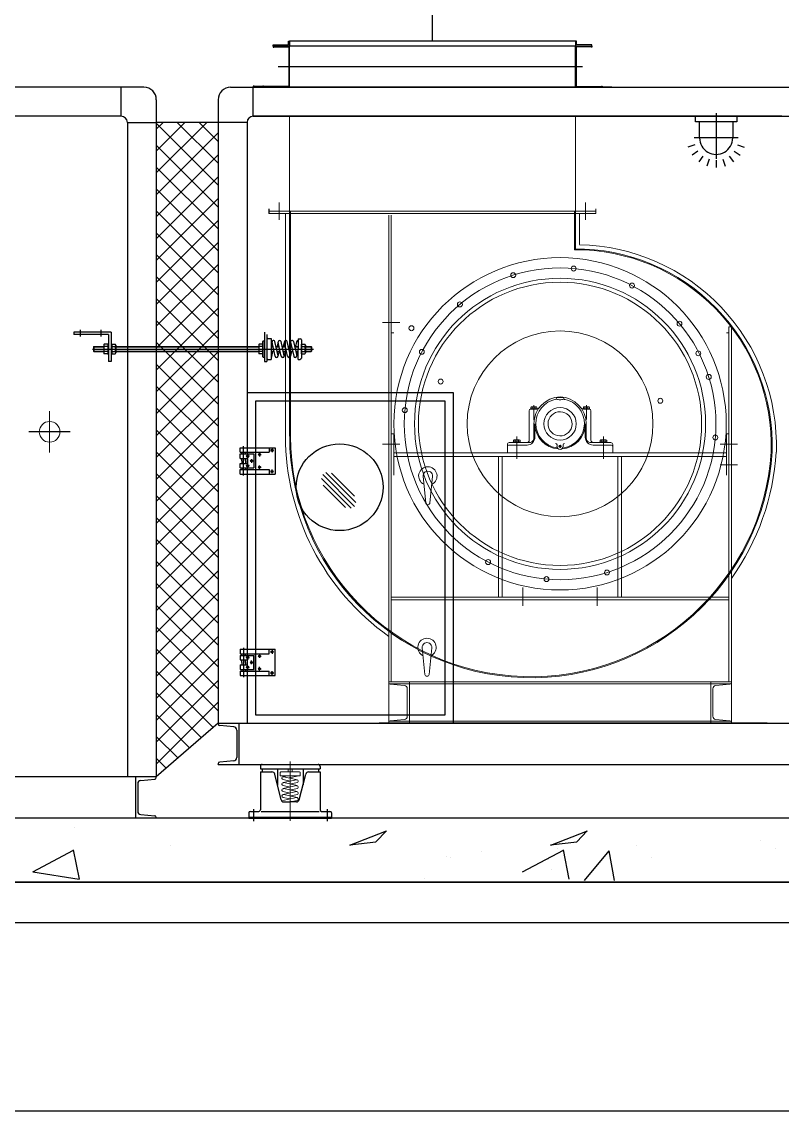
# Model space of a CAD drawing. Header units: millimetres. Extents: x -86 to 11742, y 5229 to 11464.
# Drawn here: x 7781.44 to 7805.16, y 5458.32 to 5492.3 of the extents above; entities that cross this region are included whole.
import ezdxf

# ---------------------------------------------------------------- set-up
doc = ezdxf.new("R2010")
doc.units = ezdxf.units.MM
doc.header["$LTSCALE"] = 5
doc.linetypes.add('CENTER2', pattern=[28.575, 19.05, -3.175, 3.175, -3.175])
doc.linetypes.add('HIDDENX2', pattern=[0.75, 0.5, -0.25])
for name, color, linetype in [('252', 252, 'CONTINUOUS'), ('LGK-S', 121, 'CONTINUOUS'), ('MA', 15, 'CONTINUOUS'), ('NARA', 8, 'CONTINUOUS')]:
    doc.layers.add(name, color=color, linetype=linetype)

# ---------------------------------------------------------------- blocks, each defined once
blk = doc.blocks.new('ahu-ex')
at = {"layer": 'MA', "lineweight": 0}
h = blk.add_hatch(dxfattribs=at)
h.set_pattern_fill('ANSI37', color=5, scale=150, style=0)
h.set_pattern_definition([(135, (4426.418, -2310.912), (23.09353, 23.09353), []), (45, (4426.418, -2310.912), (23.09353, -23.09353), [])])
h.paths.add_polyline_path([(-4085.4, 1603.2), (-3954.8, 1603.2), (-3954.8, 221.1), (-4085.4, 336)])
at = {"layer": '252', "linetype": 'Continuous'}
for p, q in [((-6112.9, 135.7), (0, 135.7)), ((-6112.9, 0), (0, 0))]:
    blk.add_line(p, q, dxfattribs=at)
at = {"layer": '252', "color": 2, "linetype": 'Continuous'}
blk.add_line((-3783.2, 116.7), (-3783.2, 116.7), dxfattribs=at)
at = {"layer": '252', "color": 251, "linetype": 'Continuous'}
for p, q in [((-4786.8, 79), (-4864.2, 108.7)), ((-4841.6, 85.6), (-4864, 108.9)), ((-4363.2, 79), (-4440.6, 108.7)), ((-4418, 85.6), (-4440.4, 108.9)), ((-5261.4, 71.4), (-5261.4, 71.4)), ((-5230.2, 89.2), (-5230.2, 89.2)), ((-4968.2, 78.2), (-4968.2, 78.2)), ((-4786.6, 79.2), (-4841.6, 85.6)), ((-4801.7, 72.5), (-4801.7, 72.5)), ((-4363, 79.2), (-4418.1, 85.6)), ((-3984.7, 77.7), (-3984.7, 77.7)), ((-4998.7, 52.8), (-4998.7, 52.8)), ((-4921.4, 4.2), (-4909.8, 67)), ((-4858, 4.2), (-4910.4, 66.6)), ((-4825.7, 7), (-4813.5, 68.5)), ((-4727.4, 22.1), (-4813.5, 68.3)), ((-4782.5, 47.6), (-4782.5, 47.6)), ((-4640.4, 65), (-4640.4, 65)), ((-4575.1, 52.8), (-4575.1, 52.8)), ((-4566.5, 54.9), (-4566.5, 54.9)), ((-3792.5, 7), (-3780.3, 68.5)), ((-3694.1, 22.1), (-3780.3, 68.3)), ((-4789.1, 28.1), (-4789.1, 28.1)), ((-4520.3, 9.1), (-4520.3, 9.1)), ((-3694, 22.4), (-3792.4, 7.1))]:
    blk.add_line(p, q, dxfattribs=at)
at = {"layer": 'MA', "color": 2}
for p, q in [((-4840.9, 1766.5), (-4840.9, 1774.7)), ((-4840.9, 1774.7), (-4838.8, 1774.7)), ((-4838.8, 1774.7), (-4236.1, 1774.7)), ((-4838.8, 1774.7), (-4838.8, 1764.3)), ((-4233.9, 1774.7), (-4236.1, 1774.7)), ((-4236.1, 1774.7), (-4236.1, 1764.3)), ((-4233.9, 1766.5), (-4233.9, 1774.7)), ((-4873.6, 1766.5), (-4840.9, 1766.5)), ((-4873.6, 1764.3), (-4873.6, 1766.5)), ((-4838.8, 1764.3), (-4873.6, 1764.3)), ((-4838.8, 1764.3), (-4873.6, 1764.3)), ((-4873.6, 1764.3), (-4873.6, 1762.1)), ((-4873.6, 1762.1), (-4871.9, 1762.1)), ((-4871.9, 1762.5), (-4840.5, 1762.5)), ((-4871.9, 1762.1), (-4871.9, 1762.5)), ((-4840.5, 1762.5), (-4840.5, 1678.9)), ((-4838.8, 1764.3), (-4236.1, 1764.3)), ((-4838.8, 1677.2), (-4838.8, 1764.3)), ((-4236.1, 1677.2), (-4236.1, 1764.3)), ((-4236.1, 1764.3), (-4201.2, 1764.3)), ((-4236.1, 1764.3), (-4201.2, 1764.3)), ((-4234.3, 1762.5), (-4234.3, 1678.9)), ((-4203, 1762.5), (-4234.3, 1762.5)), ((-4201.2, 1766.5), (-4233.9, 1766.5)), ((-4203, 1762.1), (-4203, 1762.5)), ((-4201.2, 1762.1), (-4203, 1762.1)), ((-4201.2, 1764.3), (-4201.2, 1766.5)), ((-4201.2, 1764.3), (-4201.2, 1762.1)), ((-4853.6, 1720.7), (-4211.7, 1720.7)), ((-4893.6, 1679.4), (-4895.4, 1679.4)), ((-4895.4, 1679.4), (-4895.4, 1677.2)), ((-4893.6, 1678.9), (-4893.6, 1679.4)), ((-4840.5, 1678.9), (-4893.6, 1678.9)), ((-4234.3, 1678.9), (-4181.2, 1678.9)), ((-4214.3, 1678.9), (-4161.2, 1678.9)), ((-4181.2, 1678.9), (-4181.2, 1679.4)), ((-4181.2, 1679.4), (-4179.5, 1679.4)), ((-4179.5, 1679.4), (-4179.5, 1677.2)), ((-4161.2, 1678.9), (-4161.2, 1679.4)), ((-4161.2, 1679.4), (-4159.4, 1679.4)), ((-4159.4, 1679.4), (-4159.4, 1677.2)), ((-4111.5, 1677.2), (-5365.7, 1677.2)), ((-4895.4, 1677.2), (-4838.8, 1677.2)), ((-4179.5, 1677.2), (-4236.1, 1677.2)), ((-4159.4, 1616.2), (-4159.4, 1677.2)), ((-4159.4, 1616.2), (-4159.4, 1677.2)), ((-3928.7, 1677.2), (-1505.8, 1677.2)), ((-3880.8, 1616.2), (-3880.8, 1677.2)), ((-3954.8, 1651.1), (-3954.8, 1603.2)), ((-4159.4, 1616.2), (-5317.8, 1616.2)), ((-5274.2, 1616.2), (-4159.4, 1616.2)), ((-5091.9, 1616.2), (-5179.4, 1616.2)), ((-5179.4, 1616.2), (-5179.4, 1604.7)), ((-5135.7, 1622.3), (-5135.7, 1526.1)), ((-5091.9, 1604.7), (-5091.9, 1616.2)), ((-3880.8, 1616.2), (-1546.7, 1616.2)), ((-5179.4, 1604.7), (-5091.9, 1604.7)), ((-5170.6, 1604.7), (-5170.6, 1570.5)), ((-5100.7, 1570.5), (-5100.7, 1604.7)), ((-4146.4, 1603.2), (-4085.4, 1603.2)), ((-4146.4, 1603.2), (-4146.4, 336)), ((-4085.4, 1603.2), (-3954.8, 1603.2)), ((-3954.8, 1603.2), (-3954.8, 222.8)), ((-3893.8, 1603.2), (-3954.8, 1603.2)), ((-3893.8, 1603.2), (-3893.8, 222.8)), ((-5181.9, 1570.5), (-5089.5, 1570.5)), ((-5180.6, 1555.9), (-5195.1, 1551.2)), ((-5173.9, 1542.7), (-5186.2, 1533.8)), ((-5097.4, 1542.7), (-5085.1, 1533.8)), ((-5090.7, 1555.9), (-5076.2, 1551.2)), ((-5163.4, 1532.3), (-5172.4, 1520)), ((-5150.2, 1525.6), (-5155, 1511.1)), ((-5135.7, 1523.3), (-5135.7, 1508)), ((-5121.1, 1525.6), (-5116.3, 1511.1)), ((-5107.9, 1532.3), (-5098.9, 1520)), ((-4188.3, 1155.6), (-4188.3, 1099)), ((-4183.1, 1160.8), (-4183.1, 1099)), ((-3859.3, 1160.8), (-3780.9, 1160.8)), ((-3859.3, 1160.8), (-3859.3, 1099)), ((-3854.1, 1155.6), (-3780.9, 1155.6)), ((-3854.1, 1155.6), (-3854.1, 1099)), ((-3837.5, 1165.7), (-3837.5, 1151.8)), ((-3794, 1165.7), (-3794, 1151.8)), ((-3780.9, 1160.8), (-3780.9, 1155.6)), ((-4281.5, 1130.4), (-4282.4, 1129.5)), ((-4269.3, 1129.5), (-4282.4, 1129.5)), ((-4282.4, 1129.5), (-4282.4, 1120.8)), ((-4281.5, 1130.4), (-4281.5, 1119.9)), ((-4269.3, 1130.4), (-4281.5, 1130.4)), ((-4269.3, 1133), (-4269.3, 1117.3)), ((-4260.9, 1135.6), (-4268.1, 1135.6)), ((-4260.9, 1130.4), (-4268.1, 1130.4)), ((-4260.9, 1144.3), (-4260.9, 1106)), ((-4260.9, 1114.7), (-4260.9, 1135.6)), ((-4254, 1146.9), (-4258.3, 1146.9)), ((-4254, 1146.9), (-4254, 1125.4)), ((-4246.5, 1130.4), (-4254, 1130.4)), ((-4246.7, 1129.5), (-4254, 1129.5)), ((-4244.2, 1140.8), (-4250.9, 1110.7)), ((-4250.7, 1140.3), (-4248.6, 1130.4)), ((-4238.1, 1139.5), (-4244.6, 1110)), ((-4233.7, 1129.5), (-4240.3, 1129.5)), ((-4233.5, 1130.4), (-4240.1, 1130.4)), ((-4238.1, 1140.8), (-4235.8, 1130.4)), ((-4237.8, 1110.7), (-4231.1, 1140.8)), ((-4231.6, 1110), (-4225, 1139.5)), ((-4220.6, 1129.5), (-4227.2, 1129.5)), ((-4220.4, 1130.4), (-4227, 1130.4)), ((-4225, 1140.8), (-4222.7, 1130.4)), ((-4224.8, 1110.7), (-4218.1, 1140.8)), ((-4218.5, 1110), (-4211.9, 1139.5)), ((-4207.5, 1129.5), (-4214.2, 1129.5)), ((-4207.3, 1130.4), (-4214, 1130.4)), ((-4211.9, 1140.8), (-4209.6, 1130.4)), ((-4211.7, 1110.7), (-4205, 1140.8)), ((-4205.4, 1110), (-4198.9, 1139.5)), ((-4196.9, 1129.5), (-4201.1, 1129.5)), ((-4196.9, 1130.4), (-4200.9, 1130.4)), ((-4199, 1141.2), (-4196.9, 1131.7)), ((-4189.9, 1147.3), (-4196.9, 1147.3)), ((-4196.9, 1147.3), (-4196.9, 1103)), ((-4180.5, 1142.6), (-4183.1, 1142.6)), ((-4179.2, 1141.2), (-4180.5, 1142.6)), ((-4180.5, 1107.7), (-4180.5, 1142.6)), ((-4179.2, 1109), (-4179.2, 1141.2)), ((-4179.2, 1135.6), (-4172, 1135.6)), ((-4179.2, 1130.4), (-4172, 1130.4)), ((-4170.8, 1133), (-4170.8, 1117.3)), ((-3869.4, 1130.4), (-4170.8, 1130.4)), ((-3869.4, 1129.5), (-4170.8, 1129.5)), ((-3869.4, 1133), (-3869.4, 1117.3)), ((-3861, 1135.6), (-3868.2, 1135.6)), ((-3861, 1130.4), (-3868.2, 1130.4)), ((-3859.3, 1136), (-3861, 1136)), ((-3861, 1136), (-3861, 1114.2)), ((-3852.3, 1136), (-3854.1, 1136)), ((-3852.3, 1136), (-3852.3, 1114.2)), ((-3852.3, 1135.6), (-3845.1, 1135.6)), ((-3852.3, 1130.4), (-3845.1, 1130.4)), ((-3844, 1133), (-3844, 1117.3)), ((-3823.1, 1130.4), (-3844, 1130.4)), ((-3822.2, 1129.5), (-3844, 1129.5)), ((-3822.2, 1129.5), (-3823.1, 1130.4)), ((-3823.1, 1130.4), (-3823.1, 1119.9)), ((-3822.2, 1129.5), (-3822.2, 1120.8)), ((-3820, 1125.1), (-4286.6, 1125.1)), ((-4269.3, 1120.8), (-4282.4, 1120.8)), ((-4281.5, 1119.9), (-4282.4, 1120.8)), ((-4269.3, 1119.9), (-4281.5, 1119.9)), ((-4260.9, 1119.9), (-4268.1, 1119.9)), ((-4260.9, 1114.7), (-4268.1, 1114.7)), ((-4254, 1103.4), (-4258.3, 1103.4)), ((-4254, 1103.4), (-4254, 1125.4)), ((-4248.7, 1120.8), (-4254, 1120.8)), ((-4248.9, 1119.9), (-4254, 1119.9)), ((-4252.8, 1119.9), (-4250.8, 1110)), ((-4235.8, 1119.9), (-4242.4, 1119.9)), ((-4235.6, 1120.8), (-4242.2, 1120.8)), ((-4239.9, 1119.9), (-4237.7, 1110)), ((-4222.7, 1119.9), (-4229.4, 1119.9)), ((-4222.5, 1120.8), (-4229.2, 1120.8)), ((-4226.8, 1119.9), (-4224.6, 1110)), ((-4209.6, 1119.9), (-4216.3, 1119.9)), ((-4209.4, 1120.8), (-4216.1, 1120.8)), ((-4213.7, 1119.9), (-4211.5, 1110)), ((-4196.9, 1119.9), (-4203.2, 1119.9)), ((-4196.9, 1120.8), (-4203, 1120.8)), ((-4199.9, 1119.9), (-4196.9, 1106.1)), ((-4189.9, 1103), (-4196.9, 1103)), ((-4180.5, 1107.7), (-4183.1, 1107.7)), ((-4179.2, 1109), (-4180.5, 1107.7)), ((-4179.2, 1119.9), (-4172, 1119.9)), ((-4179.2, 1114.7), (-4172, 1114.7)), ((-3869.4, 1120.8), (-4170.8, 1120.8)), ((-3869.4, 1119.9), (-4170.8, 1119.9)), ((-3861, 1119.9), (-3868.2, 1119.9)), ((-3861, 1114.7), (-3868.2, 1114.7)), ((-3859.3, 1114.2), (-3861, 1114.2)), ((-3852.3, 1114.2), (-3854.1, 1114.2)), ((-3852.3, 1119.9), (-3845.1, 1119.9)), ((-3852.3, 1114.7), (-3845.1, 1114.7)), ((-3822.2, 1120.8), (-3844, 1120.8)), ((-3823.1, 1119.9), (-3844, 1119.9)), ((-3822.2, 1120.8), (-3823.1, 1119.9)), ((-4183.1, 1099), (-4188.3, 1099)), ((-3859.3, 1099), (-3854.1, 1099)), ((-3773.3, 950.5), (-3686.2, 950.5)), ((-5243.7, 336), (-4425.1, 336)), ((-4129, 336), (-4129, 248.9)), ((-4118.2, 328.3), (-4088.6, 330.9)), ((-4085.4, 336), (-4085.4, 334.4)), ((-4124.6, 321.4), (-4124.6, 263.5)), ((-4118.2, 256.6), (-4088.6, 254)), ((-4300.2, 244.9), (-4300.2, 239.5)), ((-4174.4, 239.5), (-4300.2, 239.5)), ((-4275.9, 233.3), (-4300.2, 233.3)), ((-4300.2, 233.3), (-4300.2, 153.3)), ((-4296.6, 239.5), (-4296.6, 233.3)), ((-4264.3, 239.5), (-4264.3, 206.2)), ((-4210.3, 239.5), (-4210.3, 205.3)), ((-4174.4, 233.3), (-4198.7, 233.3)), ((-4178, 239.5), (-4178, 233.3)), ((-4174.4, 244.9), (-4174.4, 239.5)), ((-4174.4, 233.3), (-4174.4, 153.3)), ((-4085.4, 248.9), (-4085.4, 250.5)), ((-4256.1, 174.4), (-4270, 228.5)), ((-4218, 174.4), (-4204.6, 228.5)), ((-3921.9, 215.1), (-3951.6, 217.7)), ((-3915.6, 208.1), (-3915.6, 150.3)), ((-3911.2, 222.8), (-3911.2, 135.7)), ((-4250.7, 170), (-4237, 170)), ((-4223.3, 170), (-4237, 170)), ((-4324.5, 146.6), (-4324.5, 135.7)), ((-4303.6, 149.9), (-4321.2, 149.9)), ((-4314.9, 154.9), (-4314.9, 129)), ((-4176.3, 149.9), (-4298.5, 149.9)), ((-4153.4, 149.9), (-4171, 149.9)), ((-4159.7, 154.9), (-4159.7, 129.3)), ((-4150.1, 146.6), (-4150.1, 135.7)), ((-3921.9, 143.4), (-3951.6, 140.8)), ((-4150.1, 137.7), (-4324.5, 137.7)), ((-4150.1, 135.7), (-4324.5, 135.7)), ((-3954.8, 135.7), (-3954.8, 137.3))]:
    blk.add_line(p, q, dxfattribs=at)
at = {"layer": 'MA', "color": 2, "linetype": 'Continuous'}
for p, q in [((-4915.4, 1677.2), (-4159.4, 1677.2)), ((-4085.4, 1651.1), (-4085.4, 336)), ((-4085.4, 1486.5), (-4085.4, 336)), ((-4085.4, 336), (-5957.9, 336)), ((-4085.4, 336), (-3954.8, 222.8)), ((-4085.4, 248.9), (-5792.6, 248.9)), ((-3954.8, 222.8), (-58.7, 222.8)), ((-3954.8, 135.7), (-58.7, 135.7))]:
    blk.add_line(p, q, dxfattribs=at)
at = {"layer": 'MA', "color": 5, "lineweight": 0}
for p, q in [((-4838.8, 1415.9), (-4838.8, 1616.2)), ((-4236.1, 1415.9), (-4236.1, 1616.2)), ((-4860.5, 1434.2), (-4860.5, 1397.6)), ((-4214.3, 1434.2), (-4214.3, 1397.6)), ((-4882.3, 1421.1), (-4882.3, 1410.7)), ((-4882.3, 1415.9), (-4192.5, 1415.9)), ((-4882.3, 1410.7), (-4192.5, 1410.7)), ((-4847.5, 1410.7), (-4847.5, 1345.3)), ((-4838.8, 1415.9), (-4838.8, 1336.7)), ((-4836.8, 1415.9), (-4836.8, 1336.7)), ((-4450.3, 1407.2), (-4450.3, 423.1)), ((-4445.1, 1407.2), (-4445.1, 336)), ((-4238.1, 1415.9), (-4238.1, 941.3)), ((-4236.1, 1415.9), (-4236.1, 941.3)), ((-4227.4, 1410.7), (-4227.4, 941.3)), ((-4838.8, 1336.7), (-4836.8, 1336.7)), ((-4836.8, 1336.7), (-4836.8, 1334.7)), ((-5168, 1172.1), (-5168, 423.1)), ((-5168, 1172.1), (-5162.7, 1172.1)), ((-5162.7, 1172.1), (-5162.7, 423.1)), ((-4432, 1181.2), (-4468.6, 1181.2)), ((-5162.7, 1159.4), (-5157.5, 1159.4)), ((-4450.3, 1159.4), (-4455.6, 1159.4)), ((-4813.9, 1022.4), (-4813.9, 1021.9)), ((-4806.5, 1022.9), (-4813.4, 1022.9)), ((-4806.5, 1022.9), (-4799.7, 1022.9)), ((-4799.2, 1022.4), (-4799.2, 1021.9)), ((-4871.7, 932.8), (-4871.7, 995)), ((-4868.7, 998.3), (-4868.7, 999.3)), ((-4855.3, 999.3), (-4868.7, 999.3)), ((-4855.6, 998.3), (-4868.4, 998.3)), ((-4868.3, 999.3), (-4868.3, 1001.9)), ((-4857.2, 1003.5), (-4866.7, 1003.5)), ((-4865.1, 999.3), (-4865.1, 1001.9)), ((-4862, 999.3), (-4863, 998.3)), ((-4861.5, 999.3), (-4862.5, 998.3)), ((-4862, 976.5), (-4862, 1006.8)), ((-4858.8, 999.3), (-4858.8, 1001.9)), ((-4855.7, 999.3), (-4855.7, 1001.9)), ((-4855.3, 998.3), (-4855.3, 999.3)), ((-4757.8, 999.3), (-4744.4, 999.3)), ((-4757.8, 998.3), (-4757.8, 999.3)), ((-4757.5, 998.3), (-4744.7, 998.3)), ((-4757.4, 999.3), (-4757.4, 1001.9)), ((-4755.8, 1003.5), (-4746.4, 1003.5)), ((-4754.3, 999.3), (-4754.3, 1001.9)), ((-4751.6, 999.3), (-4750.6, 998.3)), ((-4751.1, 976.1), (-4751.1, 1006.8)), ((-4751.1, 999.3), (-4750.1, 998.3)), ((-4747.9, 999.3), (-4747.9, 1001.9)), ((-4744.8, 999.3), (-4744.8, 1001.9)), ((-4744.4, 998.3), (-4744.4, 999.3)), ((-4741.4, 932.8), (-4741.4, 995)), ((-3729.8, 994), (-3729.8, 906.9)), ((-4861.7, 967.4), (-4861.7, 937.2)), ((-4859.7, 967.4), (-4859.7, 938.8)), ((-4753.3, 967.4), (-4753.3, 945)), ((-4751.3, 967.4), (-4751.3, 937.2)), ((-5162.7, 946.1), (-5157.5, 946.1)), ((-5157.5, 859), (-5157.5, 946.1)), ((-4753.3, 945), (-4753.3, 938.8)), ((-4455.6, 859), (-4455.6, 946.1)), ((-4450.3, 946.1), (-4455.6, 946.1)), ((-5181, 924.3), (-5144.4, 924.3)), ((-4917.6, 924), (-4917.6, 906.4)), ((-4871, 928), (-4913.6, 928)), ((-4913.2, 922.5), (-4913.6, 922.5)), ((-4913.2, 922.5), (-4876, 922.5)), ((-4890.6, 929.1), (-4905.4, 929.1)), ((-4905.4, 928), (-4905.4, 929.1)), ((-4904.9, 929.1), (-4904.9, 931.9)), ((-4892.8, 933.6), (-4903.2, 933.6)), ((-4901.5, 929.1), (-4901.5, 931.9)), ((-4898, 929.1), (-4899.1, 928)), ((-4897.5, 929.1), (-4898.6, 928)), ((-4898, 940.8), (-4898, 893.2)), ((-4894.5, 929.1), (-4894.5, 931.9)), ((-4891.1, 929.1), (-4891.1, 931.9)), ((-4890.6, 928), (-4890.6, 929.1)), ((-4813, 919.9), (-4813, 923)), ((-4807.9, 921.3), (-4806.5, 921.3)), ((-4807.9, 918.5), (-4807.9, 921.3)), ((-4807.9, 921.3), (-4806.5, 919.9)), ((-4806.5, 919.9), (-4807.9, 918.5)), ((-4805.1, 921.3), (-4806.5, 921.3)), ((-4805.1, 921.3), (-4806.5, 919.9)), ((-4806.5, 919.9), (-4805.1, 918.5)), ((-4805.1, 918.5), (-4805.1, 921.3)), ((-4800.1, 919.9), (-4800.1, 923)), ((-4742.1, 928), (-4699.4, 928)), ((-4699.9, 922.5), (-4737, 922.5)), ((-4722.5, 929.1), (-4707.7, 929.1)), ((-4722.5, 928), (-4722.5, 929.1)), ((-4722, 929.1), (-4722, 931.9)), ((-4720.3, 933.6), (-4709.9, 933.6)), ((-4718.5, 929.1), (-4718.5, 931.9)), ((-4715.6, 929.1), (-4714.5, 928)), ((-4715.1, 940.8), (-4715.1, 893.2)), ((-4715.1, 929.1), (-4714, 928)), ((-4711.6, 929.1), (-4711.6, 931.9)), ((-4708.1, 929.1), (-4708.1, 931.9)), ((-4707.7, 928), (-4707.7, 929.1)), ((-4699.9, 922.5), (-4699.4, 922.5)), ((-4695.5, 924), (-4695.5, 906.4)), ((-4432, 924.3), (-4468.6, 924.3)), ((-5157.5, 906.4), (-4455.6, 906.4)), ((-5157.5, 898.6), (-4455.6, 898.6)), ((-4936.3, 601.6), (-4936.3, 898.6)), ((-4928.5, 601.6), (-4928.5, 898.6)), ((-4917.6, 906.4), (-4695.5, 906.4)), ((-4806.5, 918.5), (-4807.9, 918.5)), ((-4806.5, 918.5), (-4805.1, 918.5)), ((-4684.6, 601.6), (-4684.6, 898.6)), ((-4676.8, 601.6), (-4676.8, 898.6)), ((-5181, 880.7), (-5144.4, 880.7)), ((-4532.1, 800.6), (-4537.7, 856.4)), ((-4523.1, 800.6), (-4517.5, 856.4)), ((-4884.9, 583.3), (-4884.9, 622.5)), ((-4728.2, 583.3), (-4728.2, 622.5)), ((-5162.7, 601.6), (-4450.3, 601.6)), ((-5162.7, 596.4), (-4450.3, 596.4)), ((-4530.2, 439), (-4535.8, 494.8)), ((-4521.3, 439), (-4515.7, 494.8)), ((-5168, 423.1), (-4445.1, 423.1)), ((-5168, 423.1), (-5168, 421.5)), ((-5168, 423.1), (-5168, 336)), ((-5168, 418.7), (-4445.1, 418.7)), ((-5135.1, 415.4), (-5164.8, 418)), ((-5124.4, 423.1), (-5124.4, 336)), ((-4488.6, 423.1), (-4488.6, 336)), ((-4477.9, 415.4), (-4448.3, 418)), ((-4445.1, 423.1), (-4445.1, 421.5)), ((-5128.8, 408.5), (-5128.8, 350.6)), ((-4484.3, 408.5), (-4484.3, 350.6)), ((-5168, 340.3), (-4445.1, 340.3)), ((-5168, 336), (-5168, 337.6)), ((-5168, 336), (-4445.1, 336)), ((-5135.1, 343.7), (-5164.8, 341.1)), ((-4499.1, 336), (-5161, 336)), ((-4477.9, 343.7), (-4448.3, 341.1)), ((-4445.1, 336), (-4445.1, 337.6)), ((-4237.3, 255.4), (-4237.3, 130.2)), ((-4258.6, 231.7), (-4258.6, 225)), ((-4217.5, 233.2), (-4257.1, 233.2)), ((-4241.5, 239.5), (-4241.5, 233.2)), ((-4233.1, 239.5), (-4233.1, 233.2)), ((-4216, 231.7), (-4216, 225)), ((-4216, 225), (-4258.6, 225)), ((-4235.2, 220.5), (-4255.7, 225)), ((-4251.9, 216.8), (-4223.5, 223.1)), ((-4236.8, 207.5), (-4251.9, 210.9)), ((-4251.9, 204.2), (-4223.5, 210.5)), ((-4222.2, 210.5), (-4250.6, 216.8)), ((-4237.3, 213.8), (-4222.2, 217.2)), ((-4221.9, 223), (-4231, 225)), ((-4236.8, 194.9), (-4251.9, 198.3)), ((-4251.9, 191.6), (-4223.5, 197.9)), ((-4236.8, 182.3), (-4251.9, 185.7)), ((-4223.5, 185.3), (-4251.9, 179)), ((-4222.2, 197.9), (-4250.6, 204.2)), ((-4222.2, 185.3), (-4250.6, 191.6)), ((-4237.3, 201.2), (-4222.2, 204.6)), ((-4237.3, 188.6), (-4222.2, 192)), ((-4237, 170), (-4251.9, 173.1)), ((-4218.9, 172.4), (-4250.6, 179)), ((-4222.2, 179.4), (-4236.9, 176.1))]:
    blk.add_line(p, q, dxfattribs=at)
at = {"layer": 'MA', "color": 2, "linetype": 'HIDDENX2', "ltscale": 200}
blk.add_line((-4192.5, 1421.1), (-4192.5, 1410.7), dxfattribs=at)
at = {"layer": 'MA', "color": 2, "linetype": 'ByBlock'}
for p, q in [((-4581.8, 1032.7), (-4146.4, 1032.7)), ((-4581.8, 336), (-4581.8, 1032.7)), ((-4564.4, 1015.3), (-4163.8, 1015.3)), ((-4564.4, 353.4), (-4564.4, 1015.3)), ((-4163.8, 1015.3), (-4163.8, 353.4)), ((-4146.4, 1032.7), (-4146.4, 336)), ((-4138.8, 858.4), (-4138.8, 920)), ((-4131.8, 917.1), (-4205.7, 917.1)), ((-4205.7, 917.1), (-4205.7, 861.3)), ((-4202, 911.5), (-4195.7, 911.5)), ((-4199, 915.1), (-4199, 907.7)), ((-4192.7, 917.1), (-4192.7, 907.6)), ((-4131.8, 907.6), (-4192.7, 907.6)), ((-4169.5, 902.6), (-4175.9, 902.6)), ((-4172.5, 906.2), (-4172.5, 898.7)), ((-4163.8, 907.6), (-4163.8, 870.8)), ((-4131.8, 904.1), (-4160.5, 904.1)), ((-4160.5, 904.1), (-4160.5, 874.3)), ((-4144.6, 899.4), (-4151, 899.4)), ((-4147.6, 903), (-4147.6, 895.6)), ((-4142.7, 904.1), (-4142.7, 907.6)), ((-4135, 904.1), (-4135, 907.6)), ((-4131.8, 907.6), (-4131.8, 917.1)), ((-4131.8, 894.6), (-4131.8, 904.1)), ((-4169.5, 875.9), (-4175.9, 875.9)), ((-4172.5, 872.3), (-4172.5, 879.7)), ((-4131.8, 874.3), (-4160.5, 874.3)), ((-4152.5, 889.2), (-4158.8, 889.2)), ((-4155.5, 892.8), (-4155.5, 885.4)), ((-4144.6, 879), (-4151, 879)), ((-4147.6, 875.4), (-4147.6, 882.9)), ((-4131.8, 894.6), (-4147.4, 894.6)), ((-4147.4, 894.6), (-4147.4, 883.8)), ((-4131.8, 883.8), (-4147.4, 883.8)), ((-4142.7, 889.5), (-4142.7, 894.6)), ((-4142.7, 889.5), (-4142.7, 883.8)), ((-4142.7, 874.3), (-4142.7, 870.8)), ((-4135, 889.5), (-4135, 894.6)), ((-4135, 889.5), (-4135, 883.8)), ((-4135, 874.3), (-4135, 870.8)), ((-4131.8, 874.3), (-4131.8, 883.8)), ((-4375.6, 801.4), (-4312.4, 864.6)), ((-4373.1, 814.7), (-4324.3, 863.5)), ((-4373, 793.3), (-4305.9, 860.4)), ((-4366, 789.5), (-4303.5, 851.9)), ((-4131.8, 861.3), (-4205.7, 861.3)), ((-4202, 866.9), (-4195.7, 866.9)), ((-4199, 863.3), (-4199, 870.8)), ((-4131.8, 870.8), (-4192.7, 870.8)), ((-4192.7, 870.8), (-4192.7, 861.3)), ((-4131.8, 861.3), (-4131.8, 870.8)), ((-4353.6, 791.1), (-4306.7, 838)), ((-4131.8, 491.9), (-4205.7, 491.9)), ((-4205.7, 436.2), (-4205.7, 491.9)), ((-4202, 486.4), (-4195.7, 486.4)), ((-4199, 489.9), (-4199, 482.5)), ((-4192.7, 482.4), (-4192.7, 491.9)), ((-4138.8, 494.9), (-4138.8, 433.3)), ((-4131.8, 491.9), (-4131.8, 482.4)), ((-4131.8, 482.4), (-4192.7, 482.4)), ((-4169.5, 477.4), (-4175.9, 477.4)), ((-4172.5, 481), (-4172.5, 473.6)), ((-4163.8, 445.7), (-4163.8, 482.4)), ((-4160.5, 449.2), (-4160.5, 479)), ((-4131.8, 479), (-4160.5, 479)), ((-4152.5, 464.1), (-4158.8, 464.1)), ((-4155.5, 460.5), (-4155.5, 467.9)), ((-4144.6, 474.3), (-4151, 474.3)), ((-4147.6, 477.8), (-4147.6, 470.4)), ((-4147.4, 458.7), (-4147.4, 469.5)), ((-4131.8, 469.5), (-4147.4, 469.5)), ((-4142.7, 479), (-4142.7, 482.4)), ((-4142.7, 463.8), (-4142.7, 469.5)), ((-4142.7, 463.8), (-4142.7, 458.7)), ((-4135, 479), (-4135, 482.4)), ((-4135, 463.8), (-4135, 469.5)), ((-4135, 463.8), (-4135, 458.7)), ((-4131.8, 479), (-4131.8, 469.5)), ((-4202, 441.8), (-4195.7, 441.8)), ((-4199, 438.2), (-4199, 445.6)), ((-4131.8, 445.7), (-4192.7, 445.7)), ((-4192.7, 436.2), (-4192.7, 445.7)), ((-4169.5, 450.7), (-4175.9, 450.7)), ((-4172.5, 447.1), (-4172.5, 454.6)), ((-4131.8, 449.2), (-4160.5, 449.2)), ((-4144.6, 453.9), (-4151, 453.9)), ((-4147.6, 450.3), (-4147.6, 457.7)), ((-4131.8, 458.7), (-4147.4, 458.7)), ((-4142.7, 449.2), (-4142.7, 445.7)), ((-4135, 449.2), (-4135, 445.7)), ((-4131.8, 458.7), (-4131.8, 449.2)), ((-4131.8, 445.7), (-4131.8, 436.2)), ((-4131.8, 436.2), (-4205.7, 436.2)), ((-4163.8, 353.4), (-4564.4, 353.4)), ((-4146.4, 336), (-4581.8, 336))]:
    blk.add_line(p, q, dxfattribs=at)
at = {"layer": 'MA', "color": 2, "linetype": 'CENTER2'}
blk.add_line((-3954.8, 221.1), (-3954.8, 222.8), dxfattribs=at)
at = {"layer": 'MA', "color": 2, "extrusion": (0, 0, -1)}
for centre, major_axis, start_param, end_param in [((-4111.5, 1651.1), (-18.5, 18.5), 0.785398, 2.356194), ((-3928.7, 1651.1), (18.5, 18.5), 3.926991, 5.497787), ((-4159.4, 1603.2), (-9.24, 9.24), 0.785398, 2.356194), ((-3880.8, 1603.2), (-9.24, 9.24), 5.497787, 7.068583), ((-5135.7, 1570.5), (-24.7, 24.7), 2.356194, 5.497787), ((-4265.8, 1133), (-2.45, 2.45), 4.644744, 6.35083), ((-4250.7, 1123.8), (-13.1, 13.1), 5.568227, 5.857395), ((-4258.3, 1144.3), (-1.85, 1.85), 5.497787, 7.068583), ((-4253.7, 1139.6), (2.22, 2.22), -0.86286, 0.583011), ((-4241.2, 1140.1), (2.22, 2.22), 4.145222, 7.286815), ((-4228.1, 1140.1), (2.22, 2.22), 4.145222, 7.286815), ((-4215, 1140.1), (-2.22, 2.22), 5.716019, 8.857611), ((-4201.9, 1140.1), (2.22, 2.22), 4.145222, 7.286815), ((-4189.9, 1145.7), (-1.1, 1.1), 0.785398, 2.356194), ((-4174.3, 1133), (-2.45, 2.45), 1.503151, 3.209238), ((-4189.4, 1123.8), (13.1, 13.1), 0.42579, 0.714958), ((-3865.9, 1133), (-2.45, 2.45), 4.644744, 6.35083), ((-3850.8, 1123.8), (13.1, 13.1), 3.997431, 4.286599), ((-3847.4, 1133), (-2.45, 2.45), 1.503151, 3.209238), ((-3862.5, 1123.8), (13.1, 13.1), 0.42579, 0.714958), ((-4250.7, 1126.4), (13.1, 13.1), 3.567383, 3.856551), ((-4265.8, 1117.3), (-2.45, 2.45), 4.644744, 6.35083), ((-4258.3, 1106), (1.85, 1.85), 2.356194, 3.926991), ((-4247.7, 1110.7), (2.22, 2.22), 1.00363, 3.721734), ((-4234.6, 1110.7), (2.22, 2.22), 1.00363, 3.708759), ((-4221.5, 1110.7), (-2.22, 2.22), 2.574426, 5.279556), ((-4208.5, 1110.7), (-2.22, 2.22), 2.574426, 5.279556), ((-4189.9, 1104.6), (1.1, 1.1), 0.785398, 2.356194), ((-4189.4, 1126.4), (-13.1, 13.1), 2.426634, 2.715802), ((-4174.3, 1117.3), (-2.45, 2.45), 1.503151, 3.209238), ((-3865.9, 1117.3), (-2.45, 2.45), 4.644744, 6.35083), ((-3850.8, 1126.4), (-13.1, 13.1), 5.138179, 5.427347), ((-3862.5, 1126.4), (-13.1, 13.1), 2.426634, 2.715802), ((-3847.4, 1117.3), (-2.45, 2.45), 1.503151, 3.209238), ((-4117.6, 321.4), (-4.93, 4.93), 5.497787, 6.981317), ((-4088.9, 334.4), (2.46, 2.46), 0.785398, 2.268928), ((-4117.6, 263.5), (4.93, 4.93), 2.443461, 3.926991), ((-4088.9, 250.5), (-2.46, 2.46), 0.872665, 2.356194), ((-4296.2, 244.9), (2.85, 2.85), 3.926991, 5.497787), ((-4275.9, 227.3), (-4.26, 4.26), 0.785398, 2.164774), ((-4198.7, 227.3), (4.26, 4.26), 4.118411, 5.497787), ((-4178.4, 244.9), (-2.85, 2.85), 0.785398, 2.356194), ((-3951.3, 221.1), (2.46, 2.46), 2.443461, 3.926991), ((-3922.6, 208.1), (-4.93, 4.93), 0.872665, 2.356194), ((-4250.7, 175.4), (-3.83, 3.83), 3.926991, 5.306367), ((-4223.3, 175.4), (-3.83, 3.83), 2.547615, 3.926991), ((-4321.2, 146.6), (-2.37, 2.37), 5.497787, 7.068583), ((-4303.6, 153.3), (2.37, 2.37), 0.785398, 2.356194), ((-4171, 153.3), (2.37, 2.37), 2.356194, 3.926991), ((-4153.4, 146.6), (2.37, 2.37), -0.785398, 0.785398), ((-3951.3, 137.3), (-2.46, 2.46), 5.497787, 6.981317), ((-3922.6, 150.3), (4.93, 4.93), 0.785398, 2.268928)]:
    blk.add_ellipse(centre, major_axis=major_axis, ratio=1, start_param=start_param, end_param=end_param, dxfattribs=at)
at = {"layer": 'MA', "color": 5, "lineweight": 0, "extrusion": (0, 0, -1)}
for centre, major_axis, start_param, end_param in [((-4838.8, 921.2), (299.9, 299.9), 3.895513, 5.477252), ((-4838.8, 921.2), (-293.7, 293.7), 5.46631, 7.073405), ((-4838.8, 921.2), (-382.5, 156.9), -0.420813, 1.186306), ((-4806.5, 967.4), (337, 96.3), 3.419961, 9.703146), ((-4806.5, 967.4), (-300.3, 133.8), -0.419001, 5.864184), ((-4806.5, 967.4), (272, 142.4), 3.623979, 9.907164), ((-4806.5, 967.4), (-211.2, 211.2), 5.497787, 11.780972), ((-4835.2, 1294.9), (-3.69, 3.69), 5.497787, 11.780972), ((-4958.3, 1259), (-3.69, 3.69), 5.497787, 11.780972), ((-4707.7, 1281), (-3.69, 3.69), 5.497787, 11.780972), ((-4595.2, 1219.3), (3.69, 3.69), 3.926991, 10.210176), ((-5058.4, 1178.7), (-3.69, 3.69), 5.497787, 11.780972), ((-4493, 1169), (-3.69, 3.69), 5.497787, 11.780972), ((-4806.5, 967.4), (138.6, 138.6), 3.926991, 10.210176), ((-5098.2, 1116.1), (-3.69, 3.69), 5.497787, 11.780972), ((-4514.9, 1119.2), (-3.69, 3.69), 5.497787, 11.780972), ((-5120.1, 1066.3), (-3.69, 3.69), 5.497787, 11.780972), ((-4554.7, 1056.5), (3.69, 3.69), 3.926991, 10.210176), ((-5017.9, 1016), (-3.69, 3.69), 5.497787, 11.780972), ((-4805.3, 967.6), (-39.9, 39.9), 5.494207, 7.04723), ((-4805.7, 968.1), (-36.8, 36.8), 4.08951, 6.884126), ((-4817.2, 1021.9), (-2.31, 2.31), 2.356194, 3.926991), ((-4813.4, 1022.4), (0.361, 0.361), 3.926991, 5.497787), ((-4806.4, 1042.4), (-17.1, 17.1), 3.931387, 4.23461), ((-4807.7, 967.6), (-39.9, 39.9), 0.806752, 2.359775), ((-4806.6, 1042.4), (17.1, 17.1), 2.048575, 2.351798), ((-4799.7, 1022.4), (-0.361, 0.361), 0.785398, 2.356194), ((-4795.9, 1021.9), (-2.31, 2.31), 3.926991, 5.497787), ((-4807.4, 968.1), (36.8, 36.8), -0.600941, 2.193676), ((-4868.4, 995), (2.36, 2.36), 3.926991, 5.497787), ((-4866.7, 1001.9), (1.11, 1.11), 3.926991, 7.068583), ((-4862, 999.5), (-2.79, 2.79), 6.141288, 7.995879), ((-4857.2, 1001.9), (-1.11, 1.11), 5.497787, 8.63938), ((-4855.6, 1002.8), (-3.18, 3.18), 2.96298, 3.926991), ((-4806.5, 967.4), (24.2, 24.2), 3.926991, 10.210176), ((-4806.5, 967.4), (-25, 4.4), -0.1757185054285642, 6.107466801751022), ((-4757.5, 1002.8), (3.18, 3.18), 2.356194, 3.320206), ((-4755.8, 1001.9), (1.11, 1.11), 3.926991, 7.068583), ((-4751.1, 999.5), (-2.79, 2.79), 6.141288, 7.995879), ((-4746.4, 1001.9), (1.11, 1.11), 3.926991, 7.068583), ((-4744.7, 995), (-2.36, 2.36), 0.785398, 2.356194), ((-4479, 996.1), (-3.69, 3.69), 5.497787, 11.780972), ((-4806.5, 967.4), (37.6, 37.6), 2.420302, 3.926991), ((-4806.5, 967.4), (-37.6, 37.6), 2.356194, 3.862884), ((-3729.8, 950.5), (15.4, 15.4), 3.926991, 10.210176), ((-5134.1, 938.7), (-3.69, 3.69), 5.497787, 11.780972), ((-4745.6, 941.3), (341, 378.5), 0.837436, 3.914004), ((-4745.6, 941.3), (358.8, 358.8), 0.785398, 3.861967), ((-4913.6, 924), (2.79, 2.79), 3.926991, 5.497787), ((-4913.6, 918.6), (2.79, 2.79), 3.926991, 5.497787), ((-4903.2, 931.9), (1.23, 1.23), 3.926991, 7.068583), ((-4898, 929.3), (-3.07, 3.07), 6.141288, 7.995879), ((-4892.8, 931.9), (1.23, 1.23), 3.926991, 7.068583), ((-4876.6, 932.8), (-3.43, 3.43), 2.356194, 3.926991), ((-4876, 938.8), (-11.5, 11.5), 2.356194, 3.926991), ((-4871, 937.2), (-6.53, 6.53), 2.356194, 3.926991), ((-4816.1, 923), (2.2, 2.2), -0.785398, 0.785398), ((-4806.5, 919.9), (4.57, 4.57), 2.356194, 3.926991), ((-4806.5, 919.9), (1.67, 1.67), 2.356194, 5.497787), ((-4806.5, 919.9), (1.39, 1.39), 2.356194, 5.497787), ((-4806.5, 919.9), (1.67, 1.67), -0.785398, 2.356194), ((-4806.5, 919.9), (-1.39, 1.39), 0.785398, 3.926991), ((-4806.5, 919.9), (-4.57, 4.57), 2.356194, 3.926991), ((-4797, 923), (-2.2, 2.2), 5.497787, 7.068583), ((-4737, 938.8), (11.5, 11.5), 2.356194, 3.926991), ((-4742.1, 937.2), (6.53, 6.53), 2.356194, 3.926991), ((-4736.5, 932.8), (3.43, 3.43), 2.356194, 3.926991), ((-4720.3, 931.9), (1.23, 1.23), 3.926991, 7.068583), ((-4715.1, 929.3), (-3.07, 3.07), 6.141288, 7.995879), ((-4709.9, 931.9), (1.23, 1.23), 3.926991, 7.068583), ((-4699.4, 924), (-2.79, 2.79), 0.785398, 2.356194), ((-4699.4, 918.6), (-2.79, 2.79), 0.785398, 2.356194), ((-4745.6, 941.3), (-366.4, 366.4), 2.356194, 3.308468), ((-4745.6, 941.3), (496.8, 147.2), 2.811815, 3.364641), ((-4810, 913.2), (-0.785, 0.785), 0.849505, 1.263141), ((-4803.1, 913.2), (-0.785, 0.785), 0.307655, 0.721291), ((-4527.6, 857.4), (-19.4, 0), -1.122643, 4.264235), ((-4527.6, 857.4), (-7.16, 7.16), 5.397811, 8.739355), ((-4527.6, 801.1), (3.18, 3.18), 0.885374, 3.827015), ((-4654.7, 675.8), (3.69, 3.69), 3.926991, 10.210176), ((-4905.4, 653.8), (-3.69, 3.69), 5.497787, 11.780972), ((-4777.9, 639.9), (-3.69, 3.69), 5.497787, 11.780972), ((-4525.8, 495.8), (-19.4, 0), -1.122643, 4.264235), ((-4525.8, 495.8), (-7.16, 7.16), 5.397811, 8.739355), ((-4525.8, 439.4), (3.18, 3.18), 0.885374, 3.827015), ((-5164.5, 421.5), (2.46, 2.46), 2.443461, 3.926991), ((-5135.7, 408.5), (-4.93, 4.93), 0.872665, 2.356194), ((-4477.3, 408.5), (-4.93, 4.93), 5.497787, 6.981317), ((-4448.6, 421.5), (2.46, 2.46), 0.785398, 2.268928), ((-5135.7, 350.6), (4.93, 4.93), 0.785398, 2.268928), ((-4477.3, 350.6), (4.93, 4.93), 2.443461, 3.926991), ((-5164.5, 337.6), (-2.46, 2.46), 5.497787, 6.981317), ((-4448.6, 337.6), (-2.46, 2.46), 0.872665, 2.356194), ((-4257.1, 231.7), (1.06, 1.06), 3.926991, 5.497787), ((-4217.5, 231.7), (1.06, 1.06), -0.785398, 0.785398), ((-4251.2, 213.8), (-2.13, 2.13), 4.145222, 7.286815), ((-4222.8, 220.1), (2.13, 2.13), -1.00363, 2.137963), ((-4222.8, 207.5), (2.13, 2.13), -1.00363, 2.137963), ((-4251.2, 201.2), (-2.13, 2.13), 4.145222, 7.286815), ((-4251.2, 188.6), (-2.13, 2.13), 4.145222, 7.286815), ((-4222.8, 194.9), (2.13, 2.13), -1.00363, 2.137963), ((-4222.8, 182.3), (-2.13, 2.13), 0.567167, 3.708759), ((-4251.2, 176), (2.13, 2.13), 2.561451, 5.703044)]:
    blk.add_ellipse(centre, major_axis=major_axis, ratio=1, start_param=start_param, end_param=end_param, dxfattribs=at)
at = {"layer": 'MA', "color": 2, "linetype": 'ByBlock', "extrusion": (0, 0, -1)}
for centre, major_axis, start_param, end_param in [((-4341.5, 833.7), (64.7, 64.7), 3.926991, 10.210176), ((-4199, 911.5), (1.56, 1.56), 3.926991, 10.210176), ((-4172.5, 902.6), (-1.56, 1.56), 5.497787, 11.780972), ((-4147.6, 899.4), (-1.56, 1.56), 5.497787, 11.780972), ((-4172.5, 875.9), (1.56, 1.56), 3.926991, 10.210176), ((-4155.5, 889.2), (1.56, 1.56), 3.926991, 10.210176), ((-4147.6, 879), (-1.56, 1.56), 5.497787, 11.780972), ((-4199, 866.9), (1.56, 1.56), 3.926991, 10.210176), ((-4199, 486.4), (1.56, 1.56), 3.926991, 10.210176), ((-4172.5, 477.4), (1.56, 1.56), 3.926991, 10.210176), ((-4155.5, 464.1), (1.56, 1.56), 3.926991, 10.210176), ((-4147.6, 474.3), (-1.56, 1.56), 5.497787, 11.780972), ((-4199, 441.8), (1.56, 1.56), 3.926991, 10.210176), ((-4172.5, 450.7), (1.56, 1.56), 3.926991, 10.210176), ((-4147.6, 453.9), (-1.56, 1.56), 5.497787, 11.780972)]:
    blk.add_ellipse(centre, major_axis=major_axis, ratio=1, start_param=start_param, end_param=end_param, dxfattribs=at)

msp = doc.modelspace()

# ---------------------------------------------------------------- linework, layer by layer
at = {"layer": 'LGK-S'}
msp.add_lwpolyline([(7675.368, 5526.396), (7821.963, 5526.396), (7821.963, 5458.32), (7675.368, 5458.32)], close=True, dxfattribs=at)
at = {"layer": 'NARA', "color": 8}
for p, q in [((7794.249, 5491.691), (7794.249, 5497.727)), ((8144.702, 5465.461), (7672.287, 5465.461)), ((8145.973, 5464.19), (7671.016, 5464.19))]:
    msp.add_line(p, q, dxfattribs=at)

# ---------------------------------------------------------------- block references
at = {"layer": 'NARA', "color": 8, "xscale": -0.01478528567507769, "yscale": 0.01478528567507769, "zscale": 0.01478528567507769}
msp.add_blockref('ahu-ex', (7727.162, 5465.454), dxfattribs=at)

doc.saveas('drawing.dxf')
